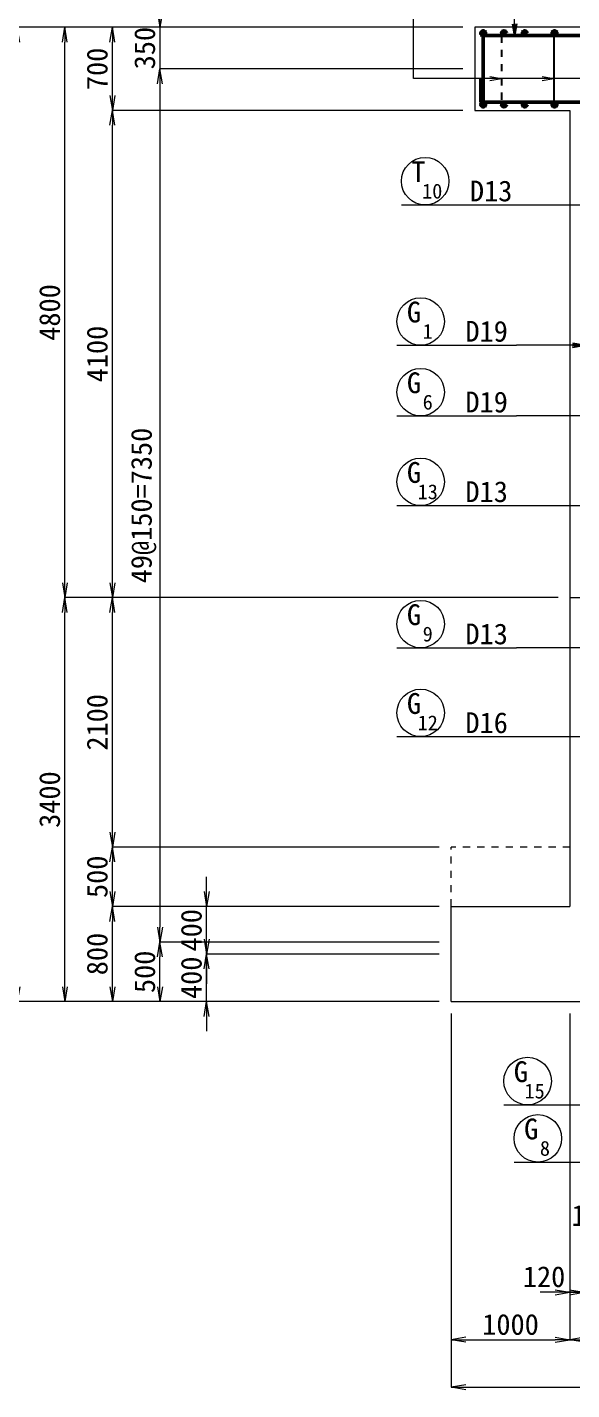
# Model space of a CAD drawing. Header units: millimetres. Extents: x 169470 to 758170, y -17820 to 11880.
# Drawn here: x 230330 to 234911, y -6585 to 4883 of the extents above; entities that cross this region are included whole.
import ezdxf
from ezdxf.enums import TextEntityAlignment as Align

# ---------------------------------------------------------------- set-up
doc = ezdxf.new("R2010")
doc.units = ezdxf.units.MM
doc.header["$LTSCALE"] = 50
doc.header["$PDSIZE"] = 300
doc.linetypes.add('SXF_跳び破線', pattern=[12, 6, -6])
doc.layers.get('Defpoints').update_dxf_attribs({"color": 151})
for name, color, linetype, lineweight in [('D-BGD', 7, 'Continuous', 13), ('D-STR', 1, 'Continuous', 50), ('D-STR-DIM', 7, 'Continuous', 13), ('D-STR-HTXT', 7, 'Continuous', 13), ('D-STR-STR2', 6, 'Continuous', 25), ('D-STR-STR2 @ 1', 6, 'Continuous', 25), ('D-STR-STR3', 4, 'Continuous', 25), ('D-STR-TXT', 7, 'Continuous', 13)]:
    doc.layers.add(name, color=color, linetype=linetype, lineweight=lineweight)
doc.styles.add('MS ゴシック', font='MS Gothic.ttf')
doc.styles.add('YOKO_GOTHIC', font='MS Gothic.ttf')
doc.dimstyles.new('DIM-50', dxfattribs={"dimscale": 50, "dimtxt": 3.5, "dimasz": 2.5, "dimexe": 0, "dimexo": 2, "dimgap": 0.8, "dimtad": 1, "dimdec": 0, "dimzin": 1, "dimdsep": 46, "dimtxsty": 'MS ゴシック', "dimblk": 'OPEN', "dimcen": 0.1, "dimclrd": 256, "dimclre": 256, "dimclrt": 256, "dimaunit": 1, "dimadec": 3, "dimazin": 0, "dimtfac": 1, "dimtdec": 0, "dimtix": 1, "dimtmove": 2, "dimatfit": 3, "dimldrblk": 'OPEN', "dimfxl": 1, "dimlwd": -1, "dimlwe": -1, "dimarcsym": 2})
doc.dimstyles.new('S50', dxfattribs={"dimscale": 50, "dimtxt": 3.5, "dimasz": 2, "dimexe": 1, "dimexo": 1, "dimgap": 1, "dimtad": 1, "dimdec": 0, "dimzin": 1, "dimdsep": 46, "dimtxsty": 'YOKO_GOTHIC', "dimblk": 'OPEN', "dimcen": 0, "dimclrd": 256, "dimclre": 256, "dimclrt": 256, "dimaunit": 1, "dimadec": 3, "dimazin": 0, "dimtfac": 1, "dimtdec": 0, "dimtix": 1, "dimtmove": 2, "dimatfit": 3, "dimldrblk": 'OPEN', "dimfxl": 1, "dimlwd": -1, "dimlwe": -1, "dimarcsym": 0})

# ---------------------------------------------------------------- blocks, each defined once
blk = doc.blocks.new('a')
at = {"layer": 'D-STR-STR2', "lineweight": 50}
for radius in [20, 10]:
    blk.add_circle((0, 0), radius, dxfattribs=at)
blk = doc.blocks.new('_Open')
at = {"color": 0, "linetype": 'ByBlock', "lineweight": -2}
for p, q in [((-1, 0.167), (0, 0)), ((-1, -0.167), (0, 0)), ((0, 0), (-1, 0))]:
    blk.add_line(p, q, dxfattribs=at)
blk = doc.blocks.new('*D1329')
at = {"layer": 'D-STR-DIM', "transparency": 16777216}
for p, q in [((233996, 4883), (230246, 4883)), ((230246, 4758), (230246, -3192)), ((233796, -3317), (230246, -3317))]:
    blk.add_line(p, q, dxfattribs=at)
at = {"layer": 'Defpoints', "color": 0, "transparency": 16777216}
for p in [(234096, 4883), (230246, -3317), (233896, -3317)]:
    blk.add_point(p, dxfattribs=at)
at = {"layer": 'D-STR-DIM', "transparency": 16777216, "xscale": 125, "yscale": 125, "zscale": 125}
for p, rotation in [((230246, 4883), 90), ((230246, -3317), 270)]:
    blk.add_blockref('_Open', p, dxfattribs=dict(at, rotation=rotation))
at = {"layer": 'D-STR-DIM', "transparency": 16777216, "insert": (230119, 783), "char_height": 175, "attachment_point": 5, "rotation": 90, "style": 'MS ゴシック'}
blk.add_mtext('8200', dxfattribs=at)
blk = doc.blocks.new('*D1330')
at = {"layer": 'D-STR-DIM', "transparency": 16777216}
for p, q in [((234796, 83), (230646, 83)), ((230646, -3192), (230646, -42)), ((233796, -3317), (230646, -3317))]:
    blk.add_line(p, q, dxfattribs=at)
at = {"layer": 'Defpoints', "color": 0, "transparency": 16777216}
for p in [(230646, 83), (234896, 83), (233896, -3317)]:
    blk.add_point(p, dxfattribs=at)
at = {"layer": 'D-STR-DIM', "transparency": 16777216, "xscale": 125, "yscale": 125, "zscale": 125}
for p, rotation in [((230646, 83), 90), ((230646, -3317), 270)]:
    blk.add_blockref('_Open', p, dxfattribs=dict(at, rotation=rotation))
at = {"layer": 'D-STR-DIM', "transparency": 16777216, "insert": (230519, -1617), "char_height": 175, "attachment_point": 5, "rotation": 90, "style": 'MS ゴシック'}
blk.add_mtext('3400', dxfattribs=at)
blk = doc.blocks.new('*D1331')
at = {"layer": 'D-STR-DIM', "transparency": 16777216}
for p, q in [((233996, 4883), (230646, 4883)), ((230646, 208), (230646, 4758)), ((234796, 83), (230646, 83))]:
    blk.add_line(p, q, dxfattribs=at)
at = {"layer": 'Defpoints', "color": 0, "transparency": 16777216}
for p in [(230646, 4883), (234096, 4883), (234896, 83)]:
    blk.add_point(p, dxfattribs=at)
at = {"layer": 'D-STR-DIM', "transparency": 16777216, "xscale": 125, "yscale": 125, "zscale": 125}
for p, rotation in [((230646, 4883), 90), ((230646, 83), 270)]:
    blk.add_blockref('_Open', p, dxfattribs=dict(at, rotation=rotation))
at = {"layer": 'D-STR-DIM', "transparency": 16777216, "insert": (230519, 2483), "char_height": 175, "attachment_point": 5, "rotation": 90, "style": 'MS ゴシック'}
blk.add_mtext('4800', dxfattribs=at)
blk = doc.blocks.new('*D1332')
at = {"layer": 'D-STR-DIM', "transparency": 16777216}
for p, q in [((233796, -2517), (231046, -2517)), ((231046, -3192), (231046, -2642)), ((233796, -3317), (231046, -3317))]:
    blk.add_line(p, q, dxfattribs=at)
at = {"layer": 'Defpoints', "color": 0, "transparency": 16777216}
for p in [(231046, -2517), (233896, -2517), (233896, -3317)]:
    blk.add_point(p, dxfattribs=at)
at = {"layer": 'D-STR-DIM', "transparency": 16777216, "xscale": 125, "yscale": 125, "zscale": 125}
for p, rotation in [((231046, -2517), 90), ((231046, -3317), 270)]:
    blk.add_blockref('_Open', p, dxfattribs=dict(at, rotation=rotation))
at = {"layer": 'D-STR-DIM', "transparency": 16777216, "insert": (230919, -2917), "char_height": 175, "attachment_point": 5, "rotation": 90, "style": 'MS ゴシック'}
blk.add_mtext('800', dxfattribs=at)
blk = doc.blocks.new('*D1333')
at = {"layer": 'D-STR-DIM', "transparency": 16777216}
for p, q in [((234796, 83), (231046, 83)), ((231046, -1892), (231046, -42)), ((233796, -2017), (231046, -2017))]:
    blk.add_line(p, q, dxfattribs=at)
at = {"layer": 'Defpoints', "color": 0, "transparency": 16777216}
for p in [(231046, 83), (234896, 83), (233896, -2017)]:
    blk.add_point(p, dxfattribs=at)
at = {"layer": 'D-STR-DIM', "transparency": 16777216, "xscale": 125, "yscale": 125, "zscale": 125}
for p, rotation in [((231046, 83), 90), ((231046, -2017), 270)]:
    blk.add_blockref('_Open', p, dxfattribs=dict(at, rotation=rotation))
at = {"layer": 'D-STR-DIM', "transparency": 16777216, "insert": (230919, -967), "char_height": 175, "attachment_point": 5, "rotation": 90, "style": 'MS ゴシック'}
blk.add_mtext('2100', dxfattribs=at)
blk = doc.blocks.new('*D1334')
at = {"layer": 'D-STR-DIM', "transparency": 16777216}
for p, q in [((233996, 4183), (231046, 4183)), ((231046, 208), (231046, 4058)), ((234796, 83), (231046, 83))]:
    blk.add_line(p, q, dxfattribs=at)
at = {"layer": 'Defpoints', "color": 0, "transparency": 16777216}
for p in [(231046, 4183), (234096, 4183), (234896, 83)]:
    blk.add_point(p, dxfattribs=at)
at = {"layer": 'D-STR-DIM', "transparency": 16777216, "xscale": 125, "yscale": 125, "zscale": 125}
for p, rotation in [((231046, 4183), 90), ((231046, 83), 270)]:
    blk.add_blockref('_Open', p, dxfattribs=dict(at, rotation=rotation))
at = {"layer": 'D-STR-DIM', "transparency": 16777216, "insert": (230919, 2133), "char_height": 175, "attachment_point": 5, "rotation": 90, "style": 'MS ゴシック'}
blk.add_mtext('4100', dxfattribs=at)
blk = doc.blocks.new('*D1335')
at = {"layer": 'D-STR-DIM', "transparency": 16777216}
for p, q in [((233996, 4883), (231046, 4883)), ((231046, 4308), (231046, 4758)), ((233996, 4183), (231046, 4183))]:
    blk.add_line(p, q, dxfattribs=at)
at = {"layer": 'Defpoints', "color": 0, "transparency": 16777216}
for p in [(231046, 4883), (234096, 4883), (234096, 4183)]:
    blk.add_point(p, dxfattribs=at)
at = {"layer": 'D-STR-DIM', "transparency": 16777216, "xscale": 125, "yscale": 125, "zscale": 125}
for p, rotation in [((231046, 4883), 90), ((231046, 4183), 270)]:
    blk.add_blockref('_Open', p, dxfattribs=dict(at, rotation=rotation))
at = {"layer": 'D-STR-DIM', "transparency": 16777216, "insert": (230919, 4533), "char_height": 175, "attachment_point": 5, "rotation": 90, "style": 'MS ゴシック'}
blk.add_mtext('700', dxfattribs=at)
blk = doc.blocks.new('*D1336')
at = {"layer": 'D-STR-DIM', "transparency": 16777216}
for p, q in [((231446, 5008), (231446, 5133)), ((233996, 4883), (231446, 4883)), ((231446, 4883), (231446, 4533)), ((233996, 4533), (231446, 4533)), ((231446, 4408), (231446, 4283))]:
    blk.add_line(p, q, dxfattribs=at)
at = {"layer": 'Defpoints', "color": 0, "transparency": 16777216}
for p in [(234096, 4883), (231446, 4533), (234096, 4533)]:
    blk.add_point(p, dxfattribs=at)
at = {"layer": 'D-STR-DIM', "transparency": 16777216, "xscale": 125, "yscale": 125, "zscale": 125}
for p, rotation in [((231446, 4883), 270), ((231446, 4533), 90)]:
    blk.add_blockref('_Open', p, dxfattribs=dict(at, rotation=rotation))
at = {"layer": 'D-STR-DIM', "transparency": 16777216, "insert": (231319, 4708), "char_height": 175, "attachment_point": 5, "rotation": 90, "style": 'MS ゴシック'}
blk.add_mtext('350', dxfattribs=at)
blk = doc.blocks.new('*D1337')
at = {"layer": 'D-STR-DIM', "transparency": 16777216}
for p, q in [((233796, -2817), (231446, -2817)), ((231446, -3192), (231446, -2942)), ((233796, -3317), (231446, -3317))]:
    blk.add_line(p, q, dxfattribs=at)
at = {"layer": 'Defpoints', "color": 0, "transparency": 16777216}
for p in [(231446, -2817), (233896, -2817), (233896, -3317)]:
    blk.add_point(p, dxfattribs=at)
at = {"layer": 'D-STR-DIM', "transparency": 16777216, "xscale": 125, "yscale": 125, "zscale": 125}
for p, rotation in [((231446, -2817), 90), ((231446, -3317), 270)]:
    blk.add_blockref('_Open', p, dxfattribs=dict(at, rotation=rotation))
at = {"layer": 'D-STR-DIM', "transparency": 16777216, "insert": (231319, -3067), "char_height": 175, "attachment_point": 5, "rotation": 90, "style": 'MS ゴシック'}
blk.add_mtext('500', dxfattribs=at)
blk = doc.blocks.new('*D1338')
at = {"layer": 'D-STR-DIM', "transparency": 16777216}
for p, q in [((233996, 4533), (231446, 4533)), ((231446, 4408), (231446, -2692)), ((233796, -2817), (231446, -2817))]:
    blk.add_line(p, q, dxfattribs=at)
at = {"layer": 'Defpoints', "color": 0, "transparency": 16777216}
for p in [(234096, 4533), (231446, -2817), (233896, -2817)]:
    blk.add_point(p, dxfattribs=at)
at = {"layer": 'D-STR-DIM', "transparency": 16777216, "xscale": 125, "yscale": 125, "zscale": 125}
for p, rotation in [((231446, 4533), 90), ((231446, -2817), 270)]:
    blk.add_blockref('_Open', p, dxfattribs=dict(at, rotation=rotation))
at = {"layer": 'D-STR-DIM', "transparency": 16777216, "insert": (231309, 858), "char_height": 175, "attachment_point": 5, "rotation": 90, "style": 'MS ゴシック'}
blk.add_mtext('49@150=7350', dxfattribs=at)
blk = doc.blocks.new('*D1339')
at = {"layer": 'D-STR-DIM', "transparency": 16777216}
for p, q in [((231839, -2792), (231839, -2667)), ((233796, -2917), (231839, -2917)), ((231839, -3317), (231839, -2917)), ((233796, -3317), (231839, -3317)), ((231839, -3442), (231839, -3567))]:
    blk.add_line(p, q, dxfattribs=at)
at = {"layer": 'Defpoints', "color": 0, "transparency": 16777216}
for p in [(231839, -2917), (233896, -2917), (233896, -3317)]:
    blk.add_point(p, dxfattribs=at)
at = {"layer": 'D-STR-DIM', "transparency": 16777216, "xscale": 125, "yscale": 125, "zscale": 125}
for p, rotation in [((231839, -2917), 270), ((231839, -3317), 90)]:
    blk.add_blockref('_Open', p, dxfattribs=dict(at, rotation=rotation))
at = {"layer": 'D-STR-DIM', "transparency": 16777216, "insert": (231711, -3117), "char_height": 175, "attachment_point": 5, "rotation": 90, "style": 'MS ゴシック'}
blk.add_mtext('400', dxfattribs=at)
blk = doc.blocks.new('*D1340')
at = {"layer": 'D-STR-DIM', "transparency": 16777216}
for p, q in [((231839, -2392), (231839, -2267)), ((233796, -2517), (231839, -2517)), ((231839, -2917), (231839, -2517)), ((233796, -2917), (231839, -2917)), ((231839, -3042), (231839, -3167))]:
    blk.add_line(p, q, dxfattribs=at)
at = {"layer": 'Defpoints', "color": 0, "transparency": 16777216}
for p in [(231839, -2517), (233896, -2517), (233896, -2917)]:
    blk.add_point(p, dxfattribs=at)
at = {"layer": 'D-STR-DIM', "transparency": 16777216, "xscale": 125, "yscale": 125, "zscale": 125}
for p, rotation in [((231839, -2517), 270), ((231839, -2917), 90)]:
    blk.add_blockref('_Open', p, dxfattribs=dict(at, rotation=rotation))
at = {"layer": 'D-STR-DIM', "transparency": 16777216, "insert": (231711, -2717), "char_height": 175, "attachment_point": 5, "rotation": 90, "style": 'MS ゴシック'}
blk.add_mtext('400', dxfattribs=at)
blk = doc.blocks.new('*D1341')
at = {"layer": 'D-STR-DIM', "transparency": 16777216}
for p, q in [((233796, -2017), (231046, -2017)), ((231046, -2392), (231046, -2142)), ((233796, -2517), (231046, -2517))]:
    blk.add_line(p, q, dxfattribs=at)
at = {"layer": 'Defpoints', "color": 0, "transparency": 16777216}
for p in [(231046, -2017), (233896, -2017), (233896, -2517)]:
    blk.add_point(p, dxfattribs=at)
at = {"layer": 'D-STR-DIM', "transparency": 16777216, "xscale": 125, "yscale": 125, "zscale": 125}
for p, rotation in [((231046, -2017), 90), ((231046, -2517), 270)]:
    blk.add_blockref('_Open', p, dxfattribs=dict(at, rotation=rotation))
at = {"layer": 'D-STR-DIM', "transparency": 16777216, "insert": (230919, -2267), "char_height": 175, "attachment_point": 5, "rotation": 90, "style": 'MS ゴシック'}
blk.add_mtext('500', dxfattribs=at)
blk = doc.blocks.new('*D1347')
at = {"layer": 'D-STR-DIM', "transparency": 16777216}
for p, q in [((233971, 6983), (233846, 6983)), ((234096, 4983), (234096, 6983)), ((234096, 6983), (234166, 6983)), ((234166, 4983), (234166, 6983)), ((234291, 6983), (234416, 6983))]:
    blk.add_line(p, q, dxfattribs=at)
at = {"layer": 'Defpoints', "color": 0, "transparency": 16777216}
for p in [(234166, 6983), (234096, 4883), (234166, 4883)]:
    blk.add_point(p, dxfattribs=at)
at = {"layer": 'D-STR-DIM', "transparency": 16777216, "xscale": 125, "yscale": 125, "zscale": 125}
blk.add_blockref('_Open', (234096, 6983), dxfattribs=at)
at = {"layer": 'D-STR-DIM', "transparency": 16777216, "xscale": 125, "yscale": 125, "zscale": 125, "rotation": 180}
blk.add_blockref('_Open', (234166, 6983), dxfattribs=at)
at = {"layer": 'D-STR-DIM', "transparency": 16777216, "insert": (233947, 7121), "char_height": 175, "attachment_point": 5, "style": 'MS ゴシック'}
blk.add_mtext('70', dxfattribs=at)
blk = doc.blocks.new('*D1349')
at = {"layer": 'D-STR-DIM', "transparency": 16777216}
for p, q in [((234041, 6983), (233916, 6983)), ((234166, 4983), (234166, 6983)), ((234166, 6983), (234341, 6983)), ((234341, 4983), (234341, 6983)), ((234466, 6983), (234591, 6983))]:
    blk.add_line(p, q, dxfattribs=at)
at = {"layer": 'Defpoints', "color": 0, "transparency": 16777216}
for p in [(234341, 6983), (234166, 4883), (234341, 4883)]:
    blk.add_point(p, dxfattribs=at)
at = {"layer": 'D-STR-DIM', "transparency": 16777216, "xscale": 125, "yscale": 125, "zscale": 125}
blk.add_blockref('_Open', (234166, 6983), dxfattribs=at)
at = {"layer": 'D-STR-DIM', "transparency": 16777216, "xscale": 125, "yscale": 125, "zscale": 125, "rotation": 180}
blk.add_blockref('_Open', (234341, 6983), dxfattribs=at)
at = {"layer": 'D-STR-DIM', "transparency": 16777216, "insert": (234254, 6822), "char_height": 175, "attachment_point": 5, "style": 'MS ゴシック'}
blk.add_mtext('175', dxfattribs=at)
blk = doc.blocks.new('*D1351')
at = {"layer": 'D-STR-DIM', "transparency": 16777216}
for p, q in [((234216, 6983), (234091, 6983)), ((234341, 4983), (234341, 6983)), ((234341, 6983), (234516, 6983)), ((234516, 4983), (234516, 6983)), ((234641, 6983), (234766, 6983))]:
    blk.add_line(p, q, dxfattribs=at)
at = {"layer": 'Defpoints', "color": 0, "transparency": 16777216}
for p in [(234516, 6983), (234341, 4883), (234516, 4883)]:
    blk.add_point(p, dxfattribs=at)
at = {"layer": 'D-STR-DIM', "transparency": 16777216, "xscale": 125, "yscale": 125, "zscale": 125}
blk.add_blockref('_Open', (234341, 6983), dxfattribs=at)
at = {"layer": 'D-STR-DIM', "transparency": 16777216, "xscale": 125, "yscale": 125, "zscale": 125, "rotation": 180}
blk.add_blockref('_Open', (234516, 6983), dxfattribs=at)
at = {"layer": 'D-STR-DIM', "transparency": 16777216, "insert": (234429, 7111), "char_height": 175, "attachment_point": 5, "style": 'MS ゴシック'}
blk.add_mtext('175', dxfattribs=at)
blk = doc.blocks.new('*D1368')
at = {"layer": 'D-STR-DIM', "transparency": 16777216}
for p, q in [((233896, -3417), (233896, -6564)), ((238696, -3417), (238696, -6564)), ((234021, -6564), (238571, -6564))]:
    blk.add_line(p, q, dxfattribs=at)
at = {"layer": 'Defpoints', "color": 0, "transparency": 16777216}
for p in [(233896, -3317), (238696, -3317), (238696, -6564)]:
    blk.add_point(p, dxfattribs=at)
at = {"layer": 'D-STR-DIM', "transparency": 16777216, "xscale": 125, "yscale": 125, "zscale": 125, "rotation": 180}
blk.add_blockref('_Open', (233896, -6564), dxfattribs=at)
at = {"layer": 'D-STR-DIM', "transparency": 16777216, "xscale": 125, "yscale": 125, "zscale": 125}
blk.add_blockref('_Open', (238696, -6564), dxfattribs=at)
at = {"layer": 'D-STR-DIM', "transparency": 16777216, "insert": (236296, -6436), "char_height": 175, "attachment_point": 5, "style": 'MS ゴシック'}
blk.add_mtext('4800', dxfattribs=at)
blk = doc.blocks.new('*D1369')
at = {"layer": 'D-STR-DIM', "transparency": 16777216}
for p, q in [((233896, -3417), (233896, -6164)), ((234896, -3417), (234896, -6164)), ((234021, -6164), (234771, -6164))]:
    blk.add_line(p, q, dxfattribs=at)
at = {"layer": 'Defpoints', "color": 0, "transparency": 16777216}
for p in [(233896, -3317), (234896, -3317), (234896, -6164)]:
    blk.add_point(p, dxfattribs=at)
at = {"layer": 'D-STR-DIM', "transparency": 16777216, "xscale": 125, "yscale": 125, "zscale": 125, "rotation": 180}
blk.add_blockref('_Open', (233896, -6164), dxfattribs=at)
at = {"layer": 'D-STR-DIM', "transparency": 16777216, "xscale": 125, "yscale": 125, "zscale": 125}
blk.add_blockref('_Open', (234896, -6164), dxfattribs=at)
at = {"layer": 'D-STR-DIM', "transparency": 16777216, "insert": (234396, -6036), "char_height": 175, "attachment_point": 5, "style": 'MS ゴシック'}
blk.add_mtext('1000', dxfattribs=at)
blk = doc.blocks.new('*D1370')
at = {"layer": 'D-STR-DIM', "transparency": 16777216}
for p, q in [((234896, -3417), (234896, -6164)), ((235796, -3417), (235796, -6164)), ((235021, -6164), (235671, -6164))]:
    blk.add_line(p, q, dxfattribs=at)
at = {"layer": 'Defpoints', "color": 0, "transparency": 16777216}
for p in [(234896, -3317), (235796, -3317), (235796, -6164)]:
    blk.add_point(p, dxfattribs=at)
at = {"layer": 'D-STR-DIM', "transparency": 16777216, "xscale": 125, "yscale": 125, "zscale": 125, "rotation": 180}
blk.add_blockref('_Open', (234896, -6164), dxfattribs=at)
at = {"layer": 'D-STR-DIM', "transparency": 16777216, "xscale": 125, "yscale": 125, "zscale": 125}
blk.add_blockref('_Open', (235796, -6164), dxfattribs=at)
at = {"layer": 'D-STR-DIM', "transparency": 16777216, "insert": (235346, -6036), "char_height": 175, "attachment_point": 5, "style": 'MS ゴシック'}
blk.add_mtext('900', dxfattribs=at)
blk = doc.blocks.new('*D1374')
at = {"layer": 'D-STR-DIM', "transparency": 16777216}
for p, q in [((234896, -3417), (234896, -5764)), ((235016, -3417), (235016, -5764)), ((234771, -5764), (234646, -5764)), ((234896, -5764), (235016, -5764)), ((235141, -5764), (235266, -5764))]:
    blk.add_line(p, q, dxfattribs=at)
at = {"layer": 'Defpoints', "color": 0, "transparency": 16777216}
for p in [(234896, -3317), (235016, -3317), (235016, -5764)]:
    blk.add_point(p, dxfattribs=at)
at = {"layer": 'D-STR-DIM', "transparency": 16777216, "xscale": 125, "yscale": 125, "zscale": 125}
blk.add_blockref('_Open', (234896, -5764), dxfattribs=at)
at = {"layer": 'D-STR-DIM', "transparency": 16777216, "xscale": 125, "yscale": 125, "zscale": 125, "rotation": 180}
blk.add_blockref('_Open', (235016, -5764), dxfattribs=at)
at = {"layer": 'D-STR-DIM', "transparency": 16777216, "insert": (234678, -5634), "char_height": 175, "attachment_point": 5, "style": 'MS ゴシック'}
blk.add_mtext('120', dxfattribs=at)
blk = doc.blocks.new('*D1375')
at = {"layer": 'D-STR-DIM', "transparency": 16777216}
for p, q in [((235016, -3417), (235016, -5764)), ((235176, -3417), (235176, -5764)), ((234891, -5764), (234766, -5764)), ((235016, -5764), (235176, -5764)), ((235301, -5764), (235426, -5764))]:
    blk.add_line(p, q, dxfattribs=at)
at = {"layer": 'Defpoints', "color": 0, "transparency": 16777216}
for p in [(235016, -3317), (235176, -3317), (235176, -5764)]:
    blk.add_point(p, dxfattribs=at)
at = {"layer": 'D-STR-DIM', "transparency": 16777216, "xscale": 125, "yscale": 125, "zscale": 125}
blk.add_blockref('_Open', (235016, -5764), dxfattribs=at)
at = {"layer": 'D-STR-DIM', "transparency": 16777216, "xscale": 125, "yscale": 125, "zscale": 125, "rotation": 180}
blk.add_blockref('_Open', (235176, -5764), dxfattribs=at)
at = {"layer": 'D-STR-DIM', "transparency": 16777216, "insert": (235088, -5119), "char_height": 175, "attachment_point": 5, "style": 'MS ゴシック'}
blk.add_mtext('160', dxfattribs=at)

msp = doc.modelspace()

# ---------------------------------------------------------------- linework, layer by layer
at = {"layer": 'D-BGD', "ltscale": 1500}
for p, q in [((238495.85, 4883.49), (234096.06, 4883.49)), ((234096.06, 4883.49), (234096.06, 4183.49)), ((234096.06, 4283.49), (234096.06, 4283.49)), ((234096.06, 4183.49), (234895.96, 4183.49)), ((234895.96, 4183.49), (234895.96, -2516.51)), ((234895.96, 83.49), (235795.96, 83.49))]:
    msp.add_line(p, q, dxfattribs=at)
at = {"layer": 'D-BGD', "linetype": 'SXF_跳び破線', "ltscale": 0.2}
for p in [(233895.96, -2516.51), (234895.96, -2016.51)]:
    msp.add_line(p, (233895.96, -2016.51), dxfattribs=at)
at = {"layer": 'D-BGD'}
for p, q in [((233895.96, -3316.51), (233895.96, -2516.51)), ((233895.96, -2516.51), (234895.96, -2516.51)), ((233895.96, -3316.51), (238695.96, -3316.51))]:
    msp.add_line(p, q, dxfattribs=at)
at = {"layer": 'D-STR'}
for p, q in [((238425.85, 4813.49), (234166.06, 4813.49)), ((234166.06, 4813.49), (234166.06, 4253.49)), ((234146.06, 4448.49), (234146.06, 4253.49)), ((234166.06, 4253.49), (238425.85, 4253.49))]:
    msp.add_line(p, q, dxfattribs=at)
at = {"layer": 'D-STR-HTXT'}
for p, q in [((233580.59, 4453.26), (233580.59, 5171.09)), ((238055.96, 4453.26), (233580.59, 4453.26)), ((233477.66, 3388.01), (235506.83, 3388.01)), ((233440.01, 2207.06), (234446.57, 2207.06)), ((233440.01, 1611.96), (234446.57, 1611.96)), ((233440.01, 857.09), (235095.96, 857.09)), ((233440.01, -340.17), (234446.57, -340.17)), ((233440.01, -1087.6), (235095.96, -1087.6)), ((234339.39, -4186.59), (235345.96, -4186.59)), ((234426.14, -4668.82), (235944.95, -4668.82))]:
    msp.add_line(p, q, dxfattribs=at)
for centre in [(233677.66, 3588.01), (233640.01, 2407.06), (233640.01, 1057.09), (233640.01, -140.17), (234539.39, -3986.59), (234626.14, -4468.82)]:
    msp.add_circle(centre, 200, dxfattribs=at)
at = {"layer": 'D-STR-HTXT', "color": 4}
for centre in [(233640.01, 1811.96), (233640.01, -887.6)]:
    msp.add_circle(centre, 200, dxfattribs=at)
at = {"layer": 'D-STR-STR3', "linetype": 'SXF_跳び破線', "ltscale": 0.2}
msp.add_line((234321.06, 4813.49), (234321.06, 4253.49), dxfattribs=at)
at = {"layer": 'D-STR-STR3'}
msp.add_line((234761, 4813.49), (234761, 4253.49), dxfattribs=at)

# ---------------------------------------------------------------- block references
at = {"layer": 'D-STR-HTXT', "xscale": -100, "yscale": 100, "zscale": 100, "rotation": 180}
for p in [(234321.06, 4453.26), (234761, 4453.26)]:
    msp.add_blockref('_Open', p, dxfattribs=at)
at = {"layer": 'D-STR-STR2 @ 1'}
for p in [(234166.06, 4833.49), (234341.06, 4833.49), (234515.96, 4833.49), (234765.96, 4833.49), (234166.06, 4233.49), (234341.06, 4233.49), (234515.96, 4233.49), (234765.96, 4233.49)]:
    msp.add_blockref('a', p, dxfattribs=at)

# ---------------------------------------------------------------- texts
at = {"layer": 'D-STR-TXT', "style": 'YOKO_GOTHIC'}
for s, height, p in [('T', 175, (233621.38, 3579.69)), ('10', 125, (233737.04, 3441.89)), ('G', 175, (233583.73, 2398.74)), ('1', 125, (233699.39, 2260.94)), ('G', 175, (233583.73, 1048.77)), ('13', 125, (233699.39, 910.97)), ('G', 175, (233583.73, -148.49)), ('9', 125, (233699.39, -286.29)), ('G', 175, (234483.12, -3994.9)), ('15', 125, (234598.78, -4132.71)), ('G', 175, (234569.87, -4477.14)), ('8', 125, (234685.53, -4614.94))]:
    msp.add_text(s, height=height, dxfattribs=at).set_placement(p, align=Align.CENTER)
for s, p in [('D13', (234054.18, 3418.01)), ('D19', (234016.53, 2237.06)), ('D19', (234016.53, 1641.96)), ('D13', (234016.53, 887.09)), ('D13', (234016.53, -310.17))]:
    msp.add_text(s, height=175, dxfattribs=at).set_placement(p)
at = {"layer": 'D-STR-TXT', "color": 4, "style": 'YOKO_GOTHIC'}
for s, height, p in [('G', 175, (233583.73, 1803.65)), ('6', 125, (233699.39, 1665.84)), ('G', 175, (233583.73, -895.91)), ('12', 125, (233699.39, -1033.72))]:
    msp.add_text(s, height=height, dxfattribs=at).set_placement(p, align=Align.CENTER)
msp.add_text('D16', height=175, dxfattribs=at).set_placement((234016.53, -1057.6))

# ---------------------------------------------------------------- dimensions: what is measured, and where the dimension line sits
at = {"layer": 'D-STR-DIM'}
for base, p1, p2, picture, middle in [((234166.06, 6983.49), (234096.06, 4883.49), (234166.06, 4883.49), '*D1347', (233947.19, 7120.99)), ((234341.06, 6983.49), (234166.06, 4883.49), (234341.06, 4883.49), '*D1349', (234253.56, 6821.9)), ((235015.96, -5763.71), (234895.96, -3316.51), (235015.96, -3316.51), '*D1374', (234677.68, -5634.22)), ((235175.96, -5763.71), (235015.96, -3316.51), (235175.96, -3316.51), '*D1375', (235087.69, -5119.19))]:
    dim = msp.add_linear_dim(base=base, p1=p1, p2=p2, dimstyle='DIM-50', dxfattribs=at)
    dim.commit()
    dim.dimension.update_dxf_attribs({"geometry": picture, "text_midpoint": middle, "dimtype": 160})
for base, p1, p2, picture, middle in [((234515.96, 6983.49), (234341.06, 4883.49), (234515.96, 4883.49), '*D1351', (234428.51, 7110.99)), ((238695.96, -6563.71), (233895.96, -3316.51), (238695.96, -3316.51), '*D1368', (236295.96, -6436.21)), ((234895.96, -6163.71), (233895.96, -3316.51), (234895.96, -3316.51), '*D1369', (234395.96, -6036.21)), ((235795.96, -6163.71), (234895.96, -3316.51), (235795.96, -3316.51), '*D1370', (235345.96, -6036.21))]:
    dim = msp.add_linear_dim(base=base, p1=p1, p2=p2, dimstyle='DIM-50', dxfattribs=at)
    dim.commit()
    dim.dimension.update_dxf_attribs({"geometry": picture, "text_midpoint": middle})
for base, p1, p2, picture, middle in [((231446.06, 4533.49), (234096.06, 4883.49), (234096.06, 4533.49), '*D1336', (231318.56, 4708.49)), ((230246.06, -3316.51), (234096.06, 4883.49), (233895.96, -3316.51), '*D1329', (230118.56, 783.49)), ((230646.06, 4883.49), (234895.96, 83.49), (234096.06, 4883.49), '*D1331', (230518.56, 2483.49)), ((231046.06, 4883.49), (234096.06, 4183.49), (234096.06, 4883.49), '*D1335', (230918.56, 4533.49)), ((231046.06, 4183.49), (234895.96, 83.49), (234096.06, 4183.49), '*D1334', (230918.56, 2133.49)), ((230646.06, 83.49), (233895.96, -3316.51), (234895.96, 83.49), '*D1330', (230518.56, -1616.51)), ((231046.06, 83.49), (233895.96, -2016.51), (234895.96, 83.49), '*D1333', (230918.56, -966.51)), ((231046.06, -2016.51), (233895.96, -2516.51), (233895.96, -2016.51), '*D1341', (230918.56, -2266.51)), ((231838.74, -2516.51), (233895.96, -2916.51), (233895.96, -2516.51), '*D1340', (231711.24, -2716.51)), ((231046.06, -2516.51), (233895.96, -3316.51), (233895.96, -2516.51), '*D1332', (230918.56, -2916.51)), ((231838.74, -2916.51), (233895.96, -3316.51), (233895.96, -2916.51), '*D1339', (231711.24, -3116.51)), ((231446.06, -2816.51), (233895.96, -3316.51), (233895.96, -2816.51), '*D1337', (231318.56, -3066.51))]:
    dim = msp.add_linear_dim(base=base, p1=p1, p2=p2, angle=90, dimstyle='DIM-50', dxfattribs=at)
    dim.commit()
    dim.dimension.update_dxf_attribs({"geometry": picture, "text_midpoint": middle})
dim = msp.add_linear_dim(base=(231446.06, -2816.51), p1=(234096.06, 4533.49), p2=(233895.96, -2816.51), angle=90, text='49@150=<>', dimstyle='DIM-50', dxfattribs=at)
dim.commit()
dim.dimension.update_dxf_attribs({"geometry": '*D1338', "text_midpoint": (231309.24, 858.49)})

# ---------------------------------------------------------------- leaders
at = {"layer": 'D-STR-HTXT'}
for points in [[(234429.68, 4813.49), (234429.68, 5823.59)], [(235015.96, 2207.06), (234446.57, 2207.06)], [(235175.96, 1611.96), (234446.57, 1611.96)], [(235675.96, -340.17), (234446.57, -340.17)]]:
    msp.add_leader(points, dimstyle='S50', dxfattribs=at)

doc.saveas('drawing.dxf')
